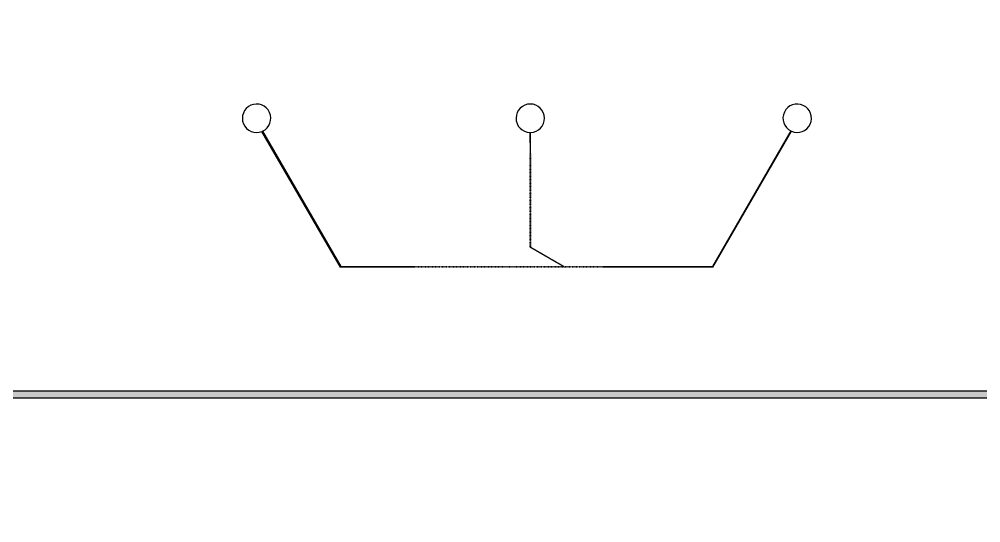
# Model space of a CAD drawing. Header units: inches. Extents: x 0 to 114300, y 0 to 114300.
# Drawn here: x 61586 to 74765, y 54023 to 60926 of the extents above; entities that cross this region are included whole.
import ezdxf

# ---------------------------------------------------------------- set-up
doc = ezdxf.new("R2010")
doc.units = ezdxf.units.IN
doc.header["$MEASUREMENT"] = 0

msp = doc.modelspace()

# ---------------------------------------------------------------- hatches: boundary and pattern name
h = msp.add_hatch()
h.set_pattern_fill('ANSI31', color=256, scale=100)
h.set_pattern_definition([(45, (-3636.992, -6350), (-8.8388348, 8.8388348), [])])
h.paths.add_polyline_path([(114300, 0), (0, 0), (0, 114300), (114300, 114300)])
edge = h.paths.add_edge_path(flags=16)
edge.add_arc((57150, 57150), 50800, 288.3584, 529.7953, ccw=False)
edge.add_line((73150, 8935), (41150, 8935))
edge.add_arc((57150, 57150), 50800, 190.2047, 251.6416, ccw=False)
edge.add_arc((57150, 57150), 50800, 169.7953, 190.2047, ccw=False)
h = msp.add_hatch(color=256)
h.dxf.hatch_style = 1
h.paths.add_polyline_path([(29455, 55832), (84455, 55832), (84455, 55732), (29455, 55732)])
h.paths.add_polyline_path([(27540, 67495), (27440, 67495), (27440, 56495), (27540, 56495)])

# ---------------------------------------------------------------- linework, layer by layer
for p, q in [((65987, 57526), (64913, 59388)), ((64922, 59392), (65993, 57536)), ((68585, 59373), (68589, 59087)), ((68592, 59087), (68595, 59373)), ((68589, 59084), (68589, 59087)), ((68592, 59084), (68589, 59084)), ((68592, 59087), (68592, 59084)), ((65987, 57526), (66993, 57530)), ((66993, 57533), (65993, 57536)), ((66993, 57533), (66996, 57533)), ((66996, 57530), (66993, 57530)), ((66996, 57533), (66996, 57530)), ((69051, 57534), (69052, 57536)), ((69051, 57534), (69055, 57535)), ((69052, 57536), (69055, 57535)), ((69585, 57533), (69585, 57530)), ((69588, 57533), (69585, 57533)), ((69585, 57530), (69588, 57530)), ((69588, 57536), (71088, 57536)), ((69588, 57536), (69588, 57533)), ((69588, 57526), (69588, 57530)), ((71094, 57526), (69588, 57526))]:
    msp.add_line(p, q)
for points in [[(72160, 59394), (71088, 57536)], [(71094, 57526), (72169, 59390)]]:
    msp.add_lwpolyline(points)
for points in [[(68592, 59078), (68589, 59078), (68589, 59081), (68592, 59081)], [(68592, 59072), (68589, 59072), (68589, 59075), (68592, 59075)], [(68592, 59066), (68589, 59066), (68589, 59069), (68592, 59069)], [(68592, 59060), (68589, 59060), (68589, 59063), (68592, 59063)], [(68592, 59054), (68589, 59054), (68589, 59057), (68592, 59057)], [(68592, 59048), (68589, 59048), (68589, 59051), (68592, 59051)], [(68592, 59042), (68589, 59042), (68589, 59045), (68592, 59045)], [(68592, 59036), (68589, 59036), (68589, 59039), (68592, 59039)], [(68592, 59030), (68589, 59030), (68589, 59033), (68592, 59033)], [(68592, 59024), (68589, 59024), (68589, 59027), (68592, 59027)], [(68592, 59018), (68589, 59018), (68589, 59021), (68592, 59021)], [(68592, 59012), (68589, 59012), (68589, 59015), (68592, 59015)], [(68592, 59006), (68589, 59006), (68589, 59009), (68592, 59009)], [(68592, 59000), (68589, 59000), (68589, 59003), (68592, 59003)], [(68592, 58994), (68589, 58994), (68589, 58997), (68592, 58997)], [(68592, 58988), (68589, 58988), (68589, 58991), (68592, 58991)], [(68592, 58982), (68589, 58982), (68589, 58985), (68592, 58985)], [(68592, 58976), (68589, 58976), (68589, 58979), (68592, 58979)], [(68592, 58970), (68589, 58970), (68589, 58973), (68592, 58973)], [(68592, 58964), (68589, 58964), (68589, 58967), (68592, 58967)], [(68592, 58958), (68589, 58958), (68589, 58961), (68592, 58961)], [(68592, 58952), (68589, 58952), (68589, 58955), (68592, 58955)], [(68592, 58946), (68589, 58946), (68589, 58949), (68592, 58949)], [(68592, 58940), (68589, 58940), (68589, 58943), (68592, 58943)], [(68592, 58934), (68589, 58934), (68589, 58937), (68592, 58937)], [(68592, 58928), (68589, 58928), (68589, 58931), (68592, 58931)], [(68592, 58922), (68589, 58922), (68589, 58925), (68592, 58925)], [(68592, 58916), (68589, 58916), (68589, 58919), (68592, 58919)], [(68592, 58910), (68589, 58910), (68589, 58913), (68592, 58913)], [(68592, 58904), (68589, 58904), (68589, 58907), (68592, 58907)], [(68592, 58898), (68589, 58898), (68589, 58901), (68592, 58901)], [(68592, 58892), (68589, 58892), (68589, 58895), (68592, 58895)], [(68592, 58886), (68589, 58886), (68589, 58889), (68592, 58889)], [(68592, 58880), (68589, 58880), (68589, 58883), (68592, 58883)], [(68592, 58874), (68589, 58874), (68589, 58877), (68592, 58877)], [(68592, 58868), (68589, 58868), (68589, 58871), (68592, 58871)], [(68592, 58862), (68589, 58862), (68589, 58865), (68592, 58865)], [(68592, 58856), (68589, 58856), (68589, 58859), (68592, 58859)], [(68592, 58850), (68589, 58850), (68589, 58853), (68592, 58853)], [(68592, 58844), (68589, 58844), (68589, 58847), (68592, 58847)], [(68592, 58838), (68589, 58838), (68589, 58841), (68592, 58841)], [(68592, 58832), (68589, 58832), (68589, 58835), (68592, 58835)], [(68592, 58826), (68589, 58826), (68589, 58829), (68592, 58829)], [(68592, 58820), (68589, 58820), (68589, 58823), (68592, 58823)], [(68592, 58814), (68589, 58814), (68589, 58817), (68592, 58817)], [(68592, 58808), (68589, 58808), (68589, 58811), (68592, 58811)], [(68592, 58802), (68589, 58802), (68589, 58805), (68592, 58805)], [(68592, 58796), (68589, 58796), (68589, 58799), (68592, 58799)], [(68592, 58790), (68589, 58790), (68589, 58793), (68592, 58793)], [(68592, 58784), (68589, 58784), (68589, 58787), (68592, 58787)], [(68592, 58778), (68589, 58778), (68589, 58781), (68592, 58781)], [(68592, 58772), (68589, 58772), (68589, 58775), (68592, 58775)], [(68592, 58766), (68589, 58766), (68589, 58769), (68592, 58769)], [(68592, 58760), (68589, 58760), (68589, 58763), (68592, 58763)], [(68592, 58754), (68589, 58754), (68589, 58757), (68592, 58757)], [(68592, 58748), (68589, 58748), (68589, 58751), (68592, 58751)], [(68592, 58742), (68589, 58742), (68589, 58745), (68592, 58745)], [(68592, 58736), (68589, 58736), (68589, 58739), (68592, 58739)], [(68592, 58730), (68589, 58730), (68589, 58733), (68592, 58733)], [(68592, 58724), (68589, 58724), (68589, 58727), (68592, 58727)], [(68592, 58718), (68589, 58718), (68589, 58721), (68592, 58721)], [(68592, 58712), (68589, 58712), (68589, 58715), (68592, 58715)], [(68592, 58706), (68589, 58706), (68589, 58709), (68592, 58709)], [(68592, 58700), (68589, 58700), (68589, 58703), (68592, 58703)], [(68592, 58694), (68589, 58694), (68589, 58697), (68592, 58697)], [(68592, 58688), (68589, 58688), (68589, 58691), (68592, 58691)], [(68592, 58682), (68589, 58682), (68589, 58685), (68592, 58685)], [(68592, 58676), (68589, 58676), (68589, 58679), (68592, 58679)], [(68592, 58670), (68589, 58670), (68589, 58673), (68592, 58673)], [(68592, 58664), (68589, 58664), (68589, 58667), (68592, 58667)], [(68592, 58658), (68589, 58658), (68589, 58661), (68592, 58661)], [(68592, 58652), (68589, 58652), (68589, 58655), (68592, 58655)], [(68592, 58646), (68589, 58646), (68589, 58649), (68592, 58649)], [(68592, 58640), (68589, 58640), (68589, 58643), (68592, 58643)], [(68592, 58634), (68589, 58634), (68589, 58637), (68592, 58637)], [(68592, 58628), (68589, 58628), (68589, 58631), (68592, 58631)], [(68592, 58622), (68589, 58622), (68589, 58625), (68592, 58625)], [(68592, 58616), (68589, 58616), (68589, 58619), (68592, 58619)], [(68592, 58610), (68589, 58610), (68589, 58613), (68592, 58613)], [(68592, 58604), (68589, 58604), (68589, 58607), (68592, 58607)], [(68592, 58598), (68589, 58598), (68589, 58601), (68592, 58601)], [(68592, 58592), (68589, 58592), (68589, 58595), (68592, 58595)], [(68592, 58586), (68589, 58586), (68589, 58589), (68592, 58589)], [(68592, 58580), (68589, 58580), (68589, 58583), (68592, 58583)], [(68592, 58574), (68589, 58574), (68589, 58577), (68592, 58577)], [(68592, 58568), (68589, 58568), (68589, 58571), (68592, 58571)], [(68592, 58562), (68589, 58562), (68589, 58565), (68592, 58565)], [(68592, 58556), (68589, 58556), (68589, 58559), (68592, 58559)], [(68592, 58550), (68589, 58550), (68589, 58553), (68592, 58553)], [(68592, 58544), (68589, 58544), (68589, 58547), (68592, 58547)], [(68592, 58538), (68589, 58538), (68589, 58541), (68592, 58541)], [(68592, 58532), (68589, 58532), (68589, 58535), (68592, 58535)], [(68592, 58526), (68589, 58526), (68589, 58529), (68592, 58529)], [(68592, 58520), (68589, 58520), (68589, 58523), (68592, 58523)], [(68592, 58514), (68589, 58514), (68589, 58517), (68592, 58517)], [(68592, 58508), (68589, 58508), (68589, 58511), (68592, 58511)], [(68592, 58502), (68589, 58502), (68589, 58505), (68592, 58505)], [(68592, 58496), (68589, 58496), (68589, 58499), (68592, 58499)], [(68592, 58490), (68589, 58490), (68589, 58493), (68592, 58493)], [(68592, 58484), (68589, 58484), (68589, 58487), (68592, 58487)], [(68592, 58478), (68589, 58478), (68589, 58481), (68592, 58481)], [(68592, 58472), (68589, 58472), (68589, 58475), (68592, 58475)], [(68592, 58466), (68589, 58466), (68589, 58469), (68592, 58469)], [(68592, 58460), (68589, 58460), (68589, 58463), (68592, 58463)], [(68592, 58454), (68589, 58454), (68589, 58457), (68592, 58457)], [(68592, 58448), (68589, 58448), (68589, 58451), (68592, 58451)], [(68592, 58442), (68589, 58442), (68589, 58445), (68592, 58445)], [(68592, 58436), (68589, 58436), (68589, 58439), (68592, 58439)], [(68592, 58430), (68589, 58430), (68589, 58433), (68592, 58433)], [(68592, 58424), (68589, 58424), (68589, 58427), (68592, 58427)], [(68592, 58418), (68589, 58418), (68589, 58421), (68592, 58421)], [(68592, 58412), (68589, 58412), (68589, 58415), (68592, 58415)], [(68592, 58406), (68589, 58406), (68589, 58409), (68592, 58409)], [(68592, 58400), (68589, 58400), (68589, 58403), (68592, 58403)], [(68592, 58394), (68589, 58394), (68589, 58397), (68592, 58397)], [(68592, 58388), (68589, 58388), (68589, 58391), (68592, 58391)], [(68592, 58382), (68589, 58382), (68589, 58385), (68592, 58385)], [(68592, 58376), (68589, 58376), (68589, 58379), (68592, 58379)], [(68592, 58370), (68589, 58370), (68589, 58373), (68592, 58373)], [(68592, 58364), (68589, 58364), (68589, 58367), (68592, 58367)], [(68592, 58358), (68589, 58358), (68589, 58361), (68592, 58361)], [(68592, 58352), (68589, 58352), (68589, 58355), (68592, 58355)], [(68592, 58346), (68589, 58346), (68589, 58349), (68592, 58349)], [(68592, 58340), (68589, 58340), (68589, 58343), (68592, 58343)], [(68592, 58334), (68589, 58334), (68589, 58337), (68592, 58337)], [(68592, 58328), (68589, 58328), (68589, 58331), (68592, 58331)], [(68592, 58322), (68589, 58322), (68589, 58325), (68592, 58325)], [(68592, 58316), (68589, 58316), (68589, 58319), (68592, 58319)], [(68592, 58310), (68589, 58310), (68589, 58313), (68592, 58313)], [(68592, 58304), (68589, 58304), (68589, 58307), (68592, 58307)], [(68592, 58298), (68589, 58298), (68589, 58301), (68592, 58301)], [(68592, 58292), (68589, 58292), (68589, 58295), (68592, 58295)], [(68592, 58286), (68589, 58286), (68589, 58289), (68592, 58289)], [(68592, 58280), (68589, 58280), (68589, 58283), (68592, 58283)], [(68592, 58274), (68589, 58274), (68589, 58277), (68592, 58277)], [(68592, 58268), (68589, 58268), (68589, 58271), (68592, 58271)], [(68592, 58262), (68589, 58262), (68589, 58265), (68592, 58265)], [(68592, 58256), (68589, 58256), (68589, 58259), (68592, 58259)], [(68592, 58250), (68589, 58250), (68589, 58253), (68592, 58253)], [(68592, 58244), (68589, 58244), (68589, 58247), (68592, 58247)], [(68592, 58238), (68589, 58238), (68589, 58241), (68592, 58241)], [(68592, 58232), (68589, 58232), (68589, 58235), (68592, 58235)], [(68592, 58226), (68589, 58226), (68589, 58229), (68592, 58229)], [(68592, 58220), (68589, 58220), (68589, 58223), (68592, 58223)], [(68592, 58214), (68589, 58214), (68589, 58217), (68592, 58217)], [(68592, 58208), (68589, 58208), (68589, 58211), (68592, 58211)], [(68592, 58202), (68589, 58202), (68589, 58205), (68592, 58205)], [(68592, 58196), (68589, 58196), (68589, 58199), (68592, 58199)], [(68592, 58190), (68589, 58190), (68589, 58193), (68592, 58193)], [(68592, 58184), (68589, 58184), (68589, 58187), (68592, 58187)], [(68592, 58178), (68589, 58178), (68589, 58181), (68592, 58181)], [(68592, 58172), (68589, 58172), (68589, 58175), (68592, 58175)], [(68592, 58166), (68589, 58166), (68589, 58169), (68592, 58169)], [(68592, 58160), (68589, 58160), (68589, 58163), (68592, 58163)], [(68592, 58154), (68589, 58154), (68589, 58157), (68592, 58157)], [(68592, 58148), (68589, 58148), (68589, 58151), (68592, 58151)], [(68592, 58142), (68589, 58142), (68589, 58145), (68592, 58145)], [(68592, 58136), (68589, 58136), (68589, 58139), (68592, 58139)], [(68592, 58130), (68589, 58130), (68589, 58133), (68592, 58133)], [(68592, 58124), (68589, 58124), (68589, 58127), (68592, 58127)], [(68592, 58118), (68589, 58118), (68589, 58121), (68592, 58121)], [(68592, 58112), (68589, 58112), (68589, 58115), (68592, 58115)], [(68592, 58106), (68589, 58106), (68589, 58109), (68592, 58109)], [(68592, 58100), (68589, 58100), (68589, 58103), (68592, 58103)], [(68592, 58094), (68589, 58094), (68589, 58097), (68592, 58097)], [(68592, 58088), (68589, 58088), (68589, 58091), (68592, 58091)], [(68592, 58082), (68589, 58082), (68589, 58085), (68592, 58085)], [(68592, 58076), (68589, 58076), (68589, 58079), (68592, 58079)], [(68592, 58070), (68589, 58070), (68589, 58073), (68592, 58073)], [(68592, 58064), (68589, 58064), (68589, 58067), (68592, 58067)], [(68592, 58058), (68589, 58058), (68589, 58061), (68592, 58061)], [(68592, 58052), (68589, 58052), (68589, 58055), (68592, 58055)], [(68592, 58046), (68589, 58046), (68589, 58049), (68592, 58049)], [(68592, 58040), (68589, 58040), (68589, 58043), (68592, 58043)], [(68592, 58034), (68589, 58034), (68589, 58037), (68592, 58037)], [(68592, 58028), (68589, 58028), (68589, 58031), (68592, 58031)], [(68592, 58022), (68589, 58022), (68589, 58025), (68592, 58025)], [(68592, 58016), (68589, 58016), (68589, 58019), (68592, 58019)], [(68592, 58010), (68589, 58010), (68589, 58013), (68592, 58013)], [(68592, 58004), (68589, 58004), (68589, 58007), (68592, 58007)], [(68592, 57998), (68589, 57998), (68589, 58001), (68592, 58001)], [(68592, 57992), (68589, 57992), (68589, 57995), (68592, 57995)], [(68592, 57986), (68589, 57986), (68589, 57989), (68592, 57989)], [(68592, 57980), (68589, 57980), (68589, 57983), (68592, 57983)], [(68592, 57974), (68589, 57974), (68589, 57977), (68592, 57977)], [(68592, 57968), (68589, 57968), (68589, 57971), (68592, 57971)], [(68592, 57962), (68589, 57962), (68589, 57965), (68592, 57965)], [(68592, 57956), (68589, 57956), (68589, 57959), (68592, 57959)], [(68592, 57950), (68589, 57950), (68589, 57953), (68592, 57953)], [(68592, 57944), (68589, 57944), (68589, 57947), (68592, 57947)], [(68592, 57938), (68589, 57938), (68589, 57941), (68592, 57941)], [(68592, 57932), (68589, 57932), (68589, 57935), (68592, 57935)], [(68592, 57926), (68589, 57926), (68589, 57929), (68592, 57929)], [(68592, 57920), (68589, 57920), (68589, 57923), (68592, 57923)], [(68592, 57914), (68589, 57914), (68589, 57917), (68592, 57917)], [(68592, 57908), (68589, 57908), (68589, 57911), (68592, 57911)], [(68592, 57902), (68589, 57902), (68589, 57905), (68592, 57905)], [(68592, 57896), (68589, 57896), (68589, 57899), (68592, 57899)], [(68592, 57890), (68589, 57890), (68589, 57893), (68592, 57893)], [(68592, 57884), (68589, 57884), (68589, 57887), (68592, 57887)], [(68592, 57878), (68589, 57878), (68589, 57881), (68592, 57881)], [(68592, 57872), (68589, 57872), (68589, 57875), (68592, 57875)], [(68592, 57866), (68589, 57866), (68589, 57869), (68592, 57869)], [(68592, 57860), (68589, 57860), (68589, 57863), (68592, 57863)], [(68592, 57854), (68589, 57854), (68589, 57857), (68592, 57857)], [(68588, 57801), (68590, 57803), (68592, 57802), (68591, 57799)], [(68592, 57848), (68589, 57848), (68589, 57851), (68592, 57851)], [(68592, 57842), (68589, 57842), (68589, 57845), (68592, 57845)], [(68592, 57836), (68589, 57836), (68589, 57839), (68592, 57839)], [(68592, 57830), (68589, 57830), (68589, 57833), (68592, 57833)], [(68592, 57824), (68589, 57824), (68589, 57827), (68592, 57827)], [(68592, 57818), (68589, 57818), (68589, 57821), (68592, 57821)], [(68592, 57812), (68589, 57812), (68589, 57815), (68592, 57815)], [(68592, 57806), (68589, 57806), (68589, 57809), (68592, 57809)], [(68594, 57798), (68595, 57800), (68598, 57799), (68596, 57796)], [(68599, 57795), (68600, 57797), (68603, 57796), (68601, 57793)], [(68604, 57792), (68605, 57794), (68608, 57793), (68607, 57790)], [(68609, 57789), (68611, 57791), (68613, 57790), (68612, 57787)], [(68614, 57786), (68616, 57788), (68618, 57787), (68617, 57784)], [(68620, 57783), (68621, 57785), (68624, 57784), (68622, 57781)], [(68625, 57780), (68626, 57782), (68629, 57781), (68627, 57778)], [(68630, 57777), (68631, 57779), (68634, 57778), (68633, 57775)], [(68635, 57774), (68637, 57776), (68639, 57775), (68638, 57772)], [(68640, 57771), (68642, 57773), (68644, 57772), (68643, 57769)], [(68646, 57768), (68647, 57770), (68650, 57769), (68648, 57766)], [(68651, 57765), (68652, 57767), (68655, 57766), (68653, 57763)], [(68656, 57762), (68657, 57764), (68660, 57763), (68659, 57760)], [(68661, 57759), (68663, 57761), (68665, 57760), (68664, 57757)], [(68666, 57756), (68668, 57758), (68670, 57757), (68669, 57754)], [(68672, 57753), (68673, 57755), (68676, 57754), (68674, 57751)], [(68677, 57750), (68678, 57752), (68681, 57751), (68679, 57748)], [(68682, 57747), (68683, 57749), (68686, 57748), (68685, 57745)], [(68687, 57744), (68689, 57746), (68691, 57745), (68690, 57742)], [(68692, 57741), (68694, 57743), (68696, 57742), (68695, 57739)], [(68697, 57738), (68699, 57740), (68702, 57739), (68700, 57736)], [(68703, 57735), (68704, 57737), (68707, 57736), (68705, 57733)], [(68708, 57732), (68709, 57734), (68712, 57733), (68710, 57730)], [(68713, 57729), (68715, 57731), (68717, 57730), (68716, 57727)], [(68718, 57726), (68720, 57728), (68722, 57727), (68721, 57724)], [(68723, 57723), (68725, 57725), (68728, 57724), (68726, 57721)], [(68729, 57720), (68730, 57722), (68733, 57721), (68731, 57718)], [(68734, 57717), (68735, 57719), (68738, 57718), (68736, 57715)], [(68739, 57714), (68741, 57716), (68743, 57715), (68742, 57712)], [(68744, 57711), (68746, 57713), (68748, 57712), (68747, 57709)], [(68749, 57708), (68751, 57710), (68754, 57709), (68752, 57706)], [(68755, 57705), (68756, 57707), (68759, 57706), (68757, 57703)], [(68760, 57702), (68761, 57704), (68764, 57703), (68762, 57700)], [(68765, 57699), (68767, 57701), (68769, 57700), (68768, 57697)], [(68770, 57696), (68772, 57698), (68774, 57697), (68773, 57694)], [(68775, 57693), (68777, 57695), (68780, 57694), (68778, 57691)], [(68781, 57690), (68782, 57692), (68785, 57691), (68783, 57688)], [(68786, 57687), (68787, 57689), (68790, 57688), (68788, 57685)], [(68791, 57684), (68793, 57686), (68795, 57685), (68794, 57682)], [(68796, 57681), (68798, 57683), (68800, 57682), (68799, 57679)], [(68801, 57678), (68803, 57680), (68806, 57679), (68804, 57676)], [(68807, 57675), (68808, 57677), (68811, 57676), (68809, 57673)], [(68812, 57672), (68813, 57674), (68816, 57673), (68814, 57670)], [(68817, 57669), (68819, 57671), (68821, 57670), (68820, 57667)], [(68822, 57666), (68824, 57668), (68826, 57667), (68825, 57664)], [(68827, 57663), (68829, 57665), (68832, 57664), (68830, 57661)], [(68833, 57660), (68834, 57662), (68837, 57661), (68835, 57658)], [(68838, 57657), (68839, 57659), (68842, 57658), (68840, 57655)], [(68843, 57654), (68844, 57656), (68847, 57655), (68846, 57652)], [(68848, 57651), (68850, 57653), (68852, 57652), (68851, 57649)], [(68853, 57648), (68855, 57650), (68857, 57649), (68856, 57646)], [(68859, 57645), (68860, 57647), (68863, 57646), (68861, 57643)], [(68864, 57642), (68865, 57644), (68868, 57643), (68866, 57640)], [(68869, 57639), (68870, 57641), (68873, 57640), (68872, 57637)], [(68874, 57636), (68876, 57638), (68878, 57637), (68877, 57634)], [(68879, 57633), (68881, 57635), (68883, 57634), (68882, 57631)], [(68885, 57630), (68886, 57632), (68889, 57631), (68887, 57628)], [(68890, 57627), (68891, 57629), (68894, 57628), (68892, 57625)], [(68895, 57624), (68896, 57626), (68899, 57625), (68898, 57622)], [(68900, 57621), (68902, 57623), (68904, 57622), (68903, 57619)], [(68905, 57618), (68907, 57620), (68909, 57619), (68908, 57616)], [(68911, 57615), (68912, 57617), (68915, 57616), (68913, 57613)], [(68916, 57612), (68917, 57614), (68920, 57613), (68918, 57610)], [(68921, 57609), (68922, 57611), (68925, 57610), (68924, 57607)], [(68926, 57606), (68928, 57608), (68930, 57607), (68929, 57604)], [(68931, 57603), (68933, 57605), (68935, 57604), (68934, 57601)], [(68937, 57600), (68938, 57602), (68941, 57601), (68939, 57598)], [(68942, 57597), (68943, 57599), (68946, 57598), (68944, 57595)], [(68947, 57594), (68948, 57596), (68951, 57595), (68950, 57592)], [(68952, 57591), (68954, 57593), (68956, 57592), (68955, 57589)], [(68957, 57588), (68959, 57590), (68961, 57589), (68960, 57586)], [(67002, 57533), (67002, 57530), (66999, 57530), (66999, 57533)], [(67008, 57533), (67008, 57530), (67005, 57530), (67005, 57533)], [(67014, 57533), (67014, 57530), (67011, 57530), (67011, 57533)], [(67020, 57533), (67020, 57530), (67017, 57530), (67017, 57533)], [(67026, 57533), (67026, 57530), (67023, 57530), (67023, 57533)], [(67032, 57533), (67032, 57530), (67029, 57530), (67029, 57533)], [(67038, 57533), (67038, 57530), (67035, 57530), (67035, 57533)], [(67044, 57533), (67044, 57530), (67041, 57530), (67041, 57533)], [(67050, 57533), (67050, 57530), (67047, 57530), (67047, 57533)], [(67056, 57533), (67056, 57530), (67053, 57530), (67053, 57533)], [(67062, 57533), (67062, 57530), (67059, 57530), (67059, 57533)], [(67068, 57533), (67068, 57530), (67065, 57530), (67065, 57533)], [(67074, 57533), (67074, 57530), (67071, 57530), (67071, 57533)], [(67080, 57533), (67080, 57530), (67077, 57530), (67077, 57533)], [(67086, 57533), (67086, 57530), (67083, 57530), (67083, 57533)], [(67092, 57533), (67092, 57530), (67089, 57530), (67089, 57533)], [(67098, 57533), (67098, 57530), (67095, 57530), (67095, 57533)], [(67104, 57533), (67104, 57530), (67101, 57530), (67101, 57533)], [(67110, 57533), (67110, 57530), (67107, 57530), (67107, 57533)], [(67116, 57533), (67116, 57530), (67113, 57530), (67113, 57533)], [(67122, 57533), (67122, 57530), (67119, 57530), (67119, 57533)], [(67128, 57533), (67128, 57530), (67125, 57530), (67125, 57533)], [(67134, 57533), (67134, 57530), (67131, 57530), (67131, 57533)], [(67140, 57533), (67140, 57530), (67137, 57530), (67137, 57533)], [(67146, 57533), (67146, 57530), (67143, 57530), (67143, 57533)], [(67152, 57533), (67152, 57530), (67149, 57530), (67149, 57533)], [(67158, 57533), (67158, 57530), (67155, 57530), (67155, 57533)], [(67164, 57533), (67164, 57530), (67161, 57530), (67161, 57533)], [(67170, 57533), (67170, 57530), (67167, 57530), (67167, 57533)], [(67176, 57533), (67176, 57530), (67173, 57530), (67173, 57533)], [(67182, 57533), (67182, 57530), (67179, 57530), (67179, 57533)], [(67188, 57533), (67188, 57530), (67185, 57530), (67185, 57533)], [(67194, 57533), (67194, 57530), (67191, 57530), (67191, 57533)], [(67200, 57533), (67200, 57530), (67197, 57530), (67197, 57533)], [(67206, 57533), (67206, 57530), (67203, 57530), (67203, 57533)], [(67212, 57533), (67212, 57530), (67209, 57530), (67209, 57533)], [(67218, 57533), (67218, 57530), (67215, 57530), (67215, 57533)], [(67224, 57533), (67224, 57530), (67221, 57530), (67221, 57533)], [(67230, 57533), (67230, 57530), (67227, 57530), (67227, 57533)], [(67236, 57533), (67236, 57530), (67233, 57530), (67233, 57533)], [(67242, 57533), (67242, 57530), (67239, 57530), (67239, 57533)], [(67248, 57533), (67248, 57530), (67245, 57530), (67245, 57533)], [(67254, 57533), (67254, 57530), (67251, 57530), (67251, 57533)], [(67260, 57533), (67260, 57530), (67257, 57530), (67257, 57533)], [(67266, 57533), (67266, 57530), (67263, 57530), (67263, 57533)], [(67272, 57533), (67272, 57530), (67269, 57530), (67269, 57533)], [(67278, 57533), (67278, 57530), (67275, 57530), (67275, 57533)], [(67284, 57533), (67284, 57530), (67281, 57530), (67281, 57533)], [(67290, 57533), (67290, 57530), (67287, 57530), (67287, 57533)], [(67296, 57533), (67296, 57530), (67293, 57530), (67293, 57533)], [(67302, 57533), (67302, 57530), (67299, 57530), (67299, 57533)], [(67308, 57533), (67308, 57530), (67305, 57530), (67305, 57533)], [(67314, 57533), (67314, 57530), (67311, 57530), (67311, 57533)], [(67320, 57533), (67320, 57530), (67317, 57530), (67317, 57533)], [(67326, 57533), (67326, 57530), (67323, 57530), (67323, 57533)], [(67332, 57533), (67332, 57530), (67329, 57530), (67329, 57533)], [(67338, 57533), (67338, 57530), (67335, 57530), (67335, 57533)], [(67344, 57533), (67344, 57530), (67341, 57530), (67341, 57533)], [(67350, 57533), (67350, 57530), (67347, 57530), (67347, 57533)], [(67356, 57533), (67356, 57530), (67353, 57530), (67353, 57533)], [(67362, 57533), (67362, 57530), (67359, 57530), (67359, 57533)], [(67368, 57533), (67368, 57530), (67365, 57530), (67365, 57533)], [(67374, 57533), (67374, 57530), (67371, 57530), (67371, 57533)], [(67380, 57533), (67380, 57530), (67377, 57530), (67377, 57533)], [(67386, 57533), (67386, 57530), (67383, 57530), (67383, 57533)], [(67392, 57533), (67392, 57530), (67389, 57530), (67389, 57533)], [(67398, 57533), (67398, 57530), (67395, 57530), (67395, 57533)], [(67404, 57533), (67404, 57530), (67401, 57530), (67401, 57533)], [(67410, 57533), (67410, 57530), (67407, 57530), (67407, 57533)], [(67416, 57533), (67416, 57530), (67413, 57530), (67413, 57533)], [(67422, 57533), (67422, 57530), (67419, 57530), (67419, 57533)], [(67428, 57533), (67428, 57530), (67425, 57530), (67425, 57533)], [(67434, 57533), (67434, 57530), (67431, 57530), (67431, 57533)], [(67440, 57533), (67440, 57530), (67437, 57530), (67437, 57533)], [(67446, 57533), (67446, 57530), (67443, 57530), (67443, 57533)], [(67452, 57533), (67452, 57530), (67449, 57530), (67449, 57533)], [(67458, 57533), (67458, 57530), (67455, 57530), (67455, 57533)], [(67464, 57533), (67464, 57530), (67461, 57530), (67461, 57533)], [(67470, 57533), (67470, 57530), (67467, 57530), (67467, 57533)], [(67476, 57533), (67476, 57530), (67473, 57530), (67473, 57533)], [(67482, 57533), (67482, 57530), (67479, 57530), (67479, 57533)], [(67488, 57533), (67488, 57530), (67485, 57530), (67485, 57533)], [(67494, 57533), (67494, 57530), (67491, 57530), (67491, 57533)], [(67500, 57533), (67500, 57530), (67497, 57530), (67497, 57533)], [(67506, 57533), (67506, 57530), (67503, 57530), (67503, 57533)], [(67512, 57533), (67512, 57530), (67509, 57530), (67509, 57533)], [(67518, 57533), (67518, 57530), (67515, 57530), (67515, 57533)], [(67524, 57533), (67524, 57530), (67521, 57530), (67521, 57533)], [(67530, 57533), (67530, 57530), (67527, 57530), (67527, 57533)], [(67536, 57533), (67536, 57530), (67533, 57530), (67533, 57533)], [(67542, 57533), (67542, 57530), (67539, 57530), (67539, 57533)], [(67548, 57533), (67548, 57530), (67545, 57530), (67545, 57533)], [(67554, 57533), (67554, 57530), (67551, 57530), (67551, 57533)], [(67560, 57533), (67560, 57530), (67557, 57530), (67557, 57533)], [(67566, 57533), (67566, 57530), (67563, 57530), (67563, 57533)], [(67572, 57533), (67572, 57530), (67569, 57530), (67569, 57533)], [(67578, 57533), (67578, 57530), (67575, 57530), (67575, 57533)], [(67584, 57533), (67584, 57530), (67581, 57530), (67581, 57533)], [(67590, 57533), (67590, 57530), (67587, 57530), (67587, 57533)], [(67596, 57533), (67596, 57530), (67593, 57530), (67593, 57533)], [(67602, 57533), (67602, 57530), (67599, 57530), (67599, 57533)], [(67608, 57533), (67608, 57530), (67605, 57530), (67605, 57533)], [(67614, 57533), (67614, 57530), (67611, 57530), (67611, 57533)], [(67620, 57533), (67620, 57530), (67617, 57530), (67617, 57533)], [(67626, 57533), (67626, 57530), (67623, 57530), (67623, 57533)], [(67632, 57533), (67632, 57530), (67629, 57530), (67629, 57533)], [(67638, 57533), (67638, 57530), (67635, 57530), (67635, 57533)], [(67644, 57533), (67644, 57530), (67641, 57530), (67641, 57533)], [(67650, 57533), (67650, 57530), (67647, 57530), (67647, 57533)], [(67656, 57533), (67656, 57530), (67653, 57530), (67653, 57533)], [(67662, 57533), (67662, 57530), (67659, 57530), (67659, 57533)], [(67668, 57533), (67668, 57530), (67665, 57530), (67665, 57533)], [(67674, 57533), (67674, 57530), (67671, 57530), (67671, 57533)], [(67680, 57533), (67680, 57530), (67677, 57530), (67677, 57533)], [(67686, 57533), (67686, 57530), (67683, 57530), (67683, 57533)], [(67692, 57533), (67692, 57530), (67689, 57530), (67689, 57533)], [(67698, 57533), (67698, 57530), (67695, 57530), (67695, 57533)], [(67704, 57533), (67704, 57530), (67701, 57530), (67701, 57533)], [(67710, 57533), (67710, 57530), (67707, 57530), (67707, 57533)], [(67716, 57533), (67716, 57530), (67713, 57530), (67713, 57533)], [(67722, 57533), (67722, 57530), (67719, 57530), (67719, 57533)], [(67728, 57533), (67728, 57530), (67725, 57530), (67725, 57533)], [(67734, 57533), (67734, 57530), (67731, 57530), (67731, 57533)], [(67740, 57533), (67740, 57530), (67737, 57530), (67737, 57533)], [(67746, 57533), (67746, 57530), (67743, 57530), (67743, 57533)], [(67752, 57533), (67752, 57530), (67749, 57530), (67749, 57533)], [(67758, 57533), (67758, 57530), (67755, 57530), (67755, 57533)], [(67764, 57533), (67764, 57530), (67761, 57530), (67761, 57533)], [(67770, 57533), (67770, 57530), (67767, 57530), (67767, 57533)], [(67776, 57533), (67776, 57530), (67773, 57530), (67773, 57533)], [(67782, 57533), (67782, 57530), (67779, 57530), (67779, 57533)], [(67788, 57533), (67788, 57530), (67785, 57530), (67785, 57533)], [(67794, 57533), (67794, 57530), (67791, 57530), (67791, 57533)], [(67800, 57533), (67800, 57530), (67797, 57530), (67797, 57533)], [(67806, 57533), (67806, 57530), (67803, 57530), (67803, 57533)], [(67812, 57533), (67812, 57530), (67809, 57530), (67809, 57533)], [(67818, 57533), (67818, 57530), (67815, 57530), (67815, 57533)], [(67824, 57533), (67824, 57530), (67821, 57530), (67821, 57533)], [(67830, 57533), (67830, 57530), (67827, 57530), (67827, 57533)], [(67836, 57533), (67836, 57530), (67833, 57530), (67833, 57533)], [(67842, 57533), (67842, 57530), (67839, 57530), (67839, 57533)], [(67848, 57533), (67848, 57530), (67845, 57530), (67845, 57533)], [(67854, 57533), (67854, 57530), (67851, 57530), (67851, 57533)], [(67860, 57533), (67860, 57530), (67857, 57530), (67857, 57533)], [(67866, 57533), (67866, 57530), (67863, 57530), (67863, 57533)], [(67872, 57533), (67872, 57530), (67869, 57530), (67869, 57533)], [(67878, 57533), (67878, 57530), (67875, 57530), (67875, 57533)], [(67884, 57533), (67884, 57530), (67881, 57530), (67881, 57533)], [(67890, 57533), (67890, 57530), (67887, 57530), (67887, 57533)], [(67896, 57533), (67896, 57530), (67893, 57530), (67893, 57533)], [(67902, 57533), (67902, 57530), (67899, 57530), (67899, 57533)], [(67908, 57533), (67908, 57530), (67905, 57530), (67905, 57533)], [(67914, 57533), (67914, 57530), (67911, 57530), (67911, 57533)], [(67920, 57533), (67920, 57530), (67917, 57530), (67917, 57533)], [(67926, 57533), (67926, 57530), (67923, 57530), (67923, 57533)], [(67932, 57533), (67932, 57530), (67929, 57530), (67929, 57533)], [(67938, 57533), (67938, 57530), (67935, 57530), (67935, 57533)], [(67944, 57533), (67944, 57530), (67941, 57530), (67941, 57533)], [(67950, 57533), (67950, 57530), (67947, 57530), (67947, 57533)], [(67956, 57533), (67956, 57530), (67953, 57530), (67953, 57533)], [(67962, 57533), (67962, 57530), (67959, 57530), (67959, 57533)], [(67968, 57533), (67968, 57530), (67965, 57530), (67965, 57533)], [(67974, 57533), (67974, 57530), (67971, 57530), (67971, 57533)], [(67980, 57533), (67980, 57530), (67977, 57530), (67977, 57533)], [(67986, 57533), (67986, 57530), (67983, 57530), (67983, 57533)], [(67992, 57533), (67992, 57530), (67989, 57530), (67989, 57533)], [(67998, 57533), (67998, 57530), (67995, 57530), (67995, 57533)], [(68004, 57533), (68004, 57530), (68001, 57530), (68001, 57533)], [(68010, 57533), (68010, 57530), (68007, 57530), (68007, 57533)], [(68016, 57533), (68016, 57530), (68013, 57530), (68013, 57533)], [(68022, 57533), (68022, 57530), (68019, 57530), (68019, 57533)], [(68028, 57533), (68028, 57530), (68025, 57530), (68025, 57533)], [(68034, 57533), (68034, 57530), (68031, 57530), (68031, 57533)], [(68040, 57533), (68040, 57530), (68037, 57530), (68037, 57533)], [(68046, 57533), (68046, 57530), (68043, 57530), (68043, 57533)], [(68052, 57533), (68052, 57530), (68049, 57530), (68049, 57533)], [(68058, 57533), (68058, 57530), (68055, 57530), (68055, 57533)], [(68064, 57533), (68064, 57530), (68061, 57530), (68061, 57533)], [(68070, 57533), (68070, 57530), (68067, 57530), (68067, 57533)], [(68076, 57533), (68076, 57530), (68073, 57530), (68073, 57533)], [(68082, 57533), (68082, 57530), (68079, 57530), (68079, 57533)], [(68088, 57533), (68088, 57530), (68085, 57530), (68085, 57533)], [(68094, 57533), (68094, 57530), (68091, 57530), (68091, 57533)], [(68100, 57533), (68100, 57530), (68097, 57530), (68097, 57533)], [(68106, 57533), (68106, 57530), (68103, 57530), (68103, 57533)], [(68112, 57533), (68112, 57530), (68109, 57530), (68109, 57533)], [(68118, 57533), (68118, 57530), (68115, 57530), (68115, 57533)], [(68124, 57533), (68124, 57530), (68121, 57530), (68121, 57533)], [(68130, 57533), (68130, 57530), (68127, 57530), (68127, 57533)], [(68136, 57533), (68136, 57530), (68133, 57530), (68133, 57533)], [(68142, 57533), (68142, 57530), (68139, 57530), (68139, 57533)], [(68148, 57533), (68148, 57530), (68145, 57530), (68145, 57533)], [(68154, 57533), (68154, 57530), (68151, 57530), (68151, 57533)], [(68160, 57533), (68160, 57530), (68157, 57530), (68157, 57533)], [(68166, 57533), (68166, 57530), (68163, 57530), (68163, 57533)], [(68172, 57533), (68172, 57530), (68169, 57530), (68169, 57533)], [(68178, 57533), (68178, 57530), (68175, 57530), (68175, 57533)], [(68184, 57533), (68184, 57530), (68181, 57530), (68181, 57533)], [(68190, 57533), (68190, 57530), (68187, 57530), (68187, 57533)], [(68196, 57533), (68196, 57530), (68193, 57530), (68193, 57533)], [(68202, 57533), (68202, 57530), (68199, 57530), (68199, 57533)], [(68208, 57533), (68208, 57530), (68205, 57530), (68205, 57533)], [(68214, 57533), (68214, 57530), (68211, 57530), (68211, 57533)], [(68220, 57533), (68220, 57530), (68217, 57530), (68217, 57533)], [(68226, 57533), (68226, 57530), (68223, 57530), (68223, 57533)], [(68232, 57533), (68232, 57530), (68229, 57530), (68229, 57533)], [(68238, 57533), (68238, 57530), (68235, 57530), (68235, 57533)], [(68244, 57533), (68244, 57530), (68241, 57530), (68241, 57533)], [(68250, 57533), (68250, 57530), (68247, 57530), (68247, 57533)], [(68256, 57533), (68256, 57530), (68253, 57530), (68253, 57533)], [(68262, 57533), (68262, 57530), (68259, 57530), (68259, 57533)], [(68268, 57533), (68268, 57530), (68265, 57530), (68265, 57533)], [(68274, 57533), (68274, 57530), (68271, 57530), (68271, 57533)], [(68280, 57533), (68280, 57530), (68277, 57530), (68277, 57533)], [(68286, 57533), (68286, 57530), (68283, 57530), (68283, 57533)], [(68292, 57533), (68292, 57530), (68289, 57530), (68289, 57533)], [(68298, 57533), (68298, 57530), (68295, 57530), (68295, 57533)], [(68304, 57533), (68304, 57530), (68301, 57530), (68301, 57533)], [(68310, 57533), (68310, 57530), (68307, 57530), (68307, 57533)], [(68316, 57533), (68316, 57530), (68313, 57530), (68313, 57533)], [(68322, 57533), (68322, 57530), (68319, 57530), (68319, 57533)], [(68328, 57533), (68328, 57530), (68325, 57530), (68325, 57533)], [(68334, 57533), (68334, 57530), (68331, 57530), (68331, 57533)], [(68340, 57533), (68340, 57530), (68337, 57530), (68337, 57533)], [(68346, 57533), (68346, 57530), (68343, 57530), (68343, 57533)], [(68352, 57533), (68352, 57530), (68349, 57530), (68349, 57533)], [(68358, 57533), (68358, 57530), (68355, 57530), (68355, 57533)], [(68364, 57533), (68364, 57530), (68361, 57530), (68361, 57533)], [(68370, 57533), (68370, 57530), (68367, 57530), (68367, 57533)], [(68376, 57533), (68376, 57530), (68373, 57530), (68373, 57533)], [(68382, 57533), (68382, 57530), (68379, 57530), (68379, 57533)], [(68388, 57533), (68388, 57530), (68385, 57530), (68385, 57533)], [(68394, 57533), (68394, 57530), (68391, 57530), (68391, 57533)], [(68400, 57533), (68400, 57530), (68397, 57530), (68397, 57533)], [(68406, 57533), (68406, 57530), (68403, 57530), (68403, 57533)], [(68412, 57533), (68412, 57530), (68409, 57530), (68409, 57533)], [(68418, 57533), (68418, 57530), (68415, 57530), (68415, 57533)], [(68424, 57533), (68424, 57530), (68421, 57530), (68421, 57533)], [(68430, 57533), (68430, 57530), (68427, 57530), (68427, 57533)], [(68436, 57533), (68436, 57530), (68433, 57530), (68433, 57533)], [(68442, 57533), (68442, 57530), (68439, 57530), (68439, 57533)], [(68448, 57533), (68448, 57530), (68445, 57530), (68445, 57533)], [(68454, 57533), (68454, 57530), (68451, 57530), (68451, 57533)], [(68460, 57533), (68460, 57530), (68457, 57530), (68457, 57533)], [(68466, 57533), (68466, 57530), (68463, 57530), (68463, 57533)], [(68472, 57533), (68472, 57530), (68469, 57530), (68469, 57533)], [(68478, 57533), (68478, 57530), (68475, 57530), (68475, 57533)], [(68484, 57533), (68484, 57530), (68481, 57530), (68481, 57533)], [(68490, 57533), (68490, 57530), (68487, 57530), (68487, 57533)], [(68496, 57533), (68496, 57530), (68493, 57530), (68493, 57533)], [(68502, 57533), (68502, 57530), (68499, 57530), (68499, 57533)], [(68508, 57533), (68508, 57530), (68505, 57530), (68505, 57533)], [(68514, 57533), (68514, 57530), (68511, 57530), (68511, 57533)], [(68520, 57533), (68520, 57530), (68517, 57530), (68517, 57533)], [(68526, 57533), (68526, 57530), (68523, 57530), (68523, 57533)], [(68532, 57533), (68532, 57530), (68529, 57530), (68529, 57533)], [(68538, 57533), (68538, 57530), (68535, 57530), (68535, 57533)], [(68544, 57533), (68544, 57530), (68541, 57530), (68541, 57533)], [(68550, 57533), (68550, 57530), (68547, 57530), (68547, 57533)], [(68556, 57533), (68556, 57530), (68553, 57530), (68553, 57533)], [(68562, 57533), (68562, 57530), (68559, 57530), (68559, 57533)], [(68568, 57533), (68568, 57530), (68565, 57530), (68565, 57533)], [(68574, 57533), (68574, 57530), (68571, 57530), (68571, 57533)], [(68580, 57533), (68580, 57530), (68577, 57530), (68577, 57533)], [(68586, 57533), (68586, 57530), (68583, 57530), (68583, 57533)], [(68592, 57533), (68592, 57530), (68589, 57530), (68589, 57533)], [(68595, 57533), (68595, 57530), (68598, 57530), (68598, 57533)], [(68601, 57533), (68601, 57530), (68604, 57530), (68604, 57533)], [(68607, 57533), (68607, 57530), (68610, 57530), (68610, 57533)], [(68613, 57533), (68613, 57530), (68616, 57530), (68616, 57533)], [(68619, 57533), (68619, 57530), (68622, 57530), (68622, 57533)], [(68625, 57533), (68625, 57530), (68628, 57530), (68628, 57533)], [(68631, 57533), (68631, 57530), (68634, 57530), (68634, 57533)], [(68637, 57533), (68637, 57530), (68640, 57530), (68640, 57533)], [(68643, 57533), (68643, 57530), (68646, 57530), (68646, 57533)], [(68649, 57533), (68649, 57530), (68652, 57530), (68652, 57533)], [(68655, 57533), (68655, 57530), (68658, 57530), (68658, 57533)], [(68661, 57533), (68661, 57530), (68664, 57530), (68664, 57533)], [(68667, 57533), (68667, 57530), (68670, 57530), (68670, 57533)], [(68673, 57533), (68673, 57530), (68676, 57530), (68676, 57533)], [(68679, 57533), (68679, 57530), (68682, 57530), (68682, 57533)], [(68685, 57533), (68685, 57530), (68688, 57530), (68688, 57533)], [(68691, 57533), (68691, 57530), (68694, 57530), (68694, 57533)], [(68697, 57533), (68697, 57530), (68700, 57530), (68700, 57533)], [(68703, 57533), (68703, 57530), (68706, 57530), (68706, 57533)], [(68709, 57533), (68709, 57530), (68712, 57530), (68712, 57533)], [(68715, 57533), (68715, 57530), (68718, 57530), (68718, 57533)], [(68721, 57533), (68721, 57530), (68724, 57530), (68724, 57533)], [(68727, 57533), (68727, 57530), (68730, 57530), (68730, 57533)], [(68733, 57533), (68733, 57530), (68736, 57530), (68736, 57533)], [(68739, 57533), (68739, 57530), (68742, 57530), (68742, 57533)], [(68745, 57533), (68745, 57530), (68748, 57530), (68748, 57533)], [(68751, 57533), (68751, 57530), (68754, 57530), (68754, 57533)], [(68757, 57533), (68757, 57530), (68760, 57530), (68760, 57533)], [(68763, 57533), (68763, 57530), (68766, 57530), (68766, 57533)], [(68769, 57533), (68769, 57530), (68772, 57530), (68772, 57533)], [(68775, 57533), (68775, 57530), (68778, 57530), (68778, 57533)], [(68781, 57533), (68781, 57530), (68784, 57530), (68784, 57533)], [(68787, 57533), (68787, 57530), (68790, 57530), (68790, 57533)], [(68793, 57533), (68793, 57530), (68796, 57530), (68796, 57533)], [(68799, 57533), (68799, 57530), (68802, 57530), (68802, 57533)], [(68805, 57533), (68805, 57530), (68808, 57530), (68808, 57533)], [(68811, 57533), (68811, 57530), (68814, 57530), (68814, 57533)], [(68817, 57533), (68817, 57530), (68820, 57530), (68820, 57533)], [(68823, 57533), (68823, 57530), (68826, 57530), (68826, 57533)], [(68829, 57533), (68829, 57530), (68832, 57530), (68832, 57533)], [(68835, 57533), (68835, 57530), (68838, 57530), (68838, 57533)], [(68841, 57533), (68841, 57530), (68844, 57530), (68844, 57533)], [(68847, 57533), (68847, 57530), (68850, 57530), (68850, 57533)], [(68853, 57533), (68853, 57530), (68856, 57530), (68856, 57533)], [(68859, 57533), (68859, 57530), (68862, 57530), (68862, 57533)], [(68865, 57533), (68865, 57530), (68868, 57530), (68868, 57533)], [(68871, 57533), (68871, 57530), (68874, 57530), (68874, 57533)], [(68877, 57533), (68877, 57530), (68880, 57530), (68880, 57533)], [(68883, 57533), (68883, 57530), (68886, 57530), (68886, 57533)], [(68889, 57533), (68889, 57530), (68892, 57530), (68892, 57533)], [(68895, 57533), (68895, 57530), (68898, 57530), (68898, 57533)], [(68901, 57533), (68901, 57530), (68904, 57530), (68904, 57533)], [(68907, 57533), (68907, 57530), (68910, 57530), (68910, 57533)], [(68913, 57533), (68913, 57530), (68916, 57530), (68916, 57533)], [(68919, 57533), (68919, 57530), (68922, 57530), (68922, 57533)], [(68925, 57533), (68925, 57530), (68928, 57530), (68928, 57533)], [(68931, 57533), (68931, 57530), (68934, 57530), (68934, 57533)], [(68937, 57533), (68937, 57530), (68940, 57530), (68940, 57533)], [(68943, 57533), (68943, 57530), (68946, 57530), (68946, 57533)], [(68949, 57533), (68949, 57530), (68952, 57530), (68952, 57533)], [(68955, 57533), (68955, 57530), (68958, 57530), (68958, 57533)], [(68961, 57533), (68961, 57530), (68964, 57530), (68964, 57533)], [(68963, 57585), (68964, 57587), (68967, 57586), (68965, 57583)], [(68967, 57533), (68967, 57530), (68970, 57530), (68970, 57533)], [(68968, 57582), (68969, 57584), (68972, 57583), (68970, 57580)], [(68973, 57579), (68974, 57581), (68977, 57580), (68975, 57577)], [(68973, 57533), (68973, 57530), (68976, 57530), (68976, 57533)], [(68978, 57576), (68980, 57578), (68982, 57577), (68981, 57574)], [(68979, 57533), (68979, 57530), (68982, 57530), (68982, 57533)], [(68983, 57573), (68985, 57575), (68987, 57574), (68986, 57571)], [(68985, 57533), (68985, 57530), (68988, 57530), (68988, 57533)], [(68988, 57570), (68990, 57572), (68993, 57571), (68991, 57568)], [(68991, 57533), (68991, 57530), (68994, 57530), (68994, 57533)], [(68994, 57567), (68995, 57569), (68998, 57568), (68996, 57565)], [(68997, 57533), (68997, 57530), (69000, 57530), (69000, 57533)], [(68999, 57564), (69000, 57566), (69003, 57565), (69001, 57562)], [(69003, 57533), (69003, 57530), (69006, 57530), (69006, 57533)], [(69004, 57561), (69006, 57563), (69008, 57562), (69007, 57559)], [(69009, 57558), (69011, 57560), (69013, 57559), (69012, 57556)], [(69009, 57533), (69009, 57530), (69012, 57530), (69012, 57533)], [(69014, 57555), (69016, 57557), (69019, 57556), (69017, 57553)], [(69015, 57533), (69015, 57530), (69018, 57530), (69018, 57533)], [(69020, 57552), (69021, 57554), (69024, 57553), (69022, 57550)], [(69021, 57533), (69021, 57530), (69024, 57530), (69024, 57533)], [(69025, 57549), (69026, 57551), (69029, 57550), (69027, 57547)], [(69027, 57533), (69027, 57530), (69030, 57530), (69030, 57533)], [(69030, 57546), (69032, 57548), (69034, 57547), (69033, 57544)], [(69033, 57533), (69033, 57530), (69036, 57530), (69036, 57533)], [(69035, 57543), (69037, 57545), (69039, 57544), (69038, 57541)], [(69039, 57533), (69039, 57530), (69042, 57530), (69042, 57533)], [(69040, 57540), (69042, 57542), (69045, 57541), (69043, 57538)], [(69045, 57533), (69045, 57530), (69048, 57530), (69048, 57533)], [(69046, 57537), (69047, 57539), (69050, 57538), (69048, 57535)], [(69051, 57533), (69051, 57530), (69054, 57530), (69054, 57533)], [(69056, 57531), (69058, 57533), (69060, 57532), (69059, 57529)], [(69063, 57533), (69063, 57530), (69066, 57530), (69066, 57533)], [(69069, 57533), (69069, 57530), (69072, 57530), (69072, 57533)], [(69075, 57533), (69075, 57530), (69078, 57530), (69078, 57533)], [(69081, 57533), (69081, 57530), (69084, 57530), (69084, 57533)], [(69087, 57533), (69087, 57530), (69090, 57530), (69090, 57533)], [(69093, 57533), (69093, 57530), (69096, 57530), (69096, 57533)], [(69099, 57533), (69099, 57530), (69102, 57530), (69102, 57533)], [(69105, 57533), (69105, 57530), (69108, 57530), (69108, 57533)], [(69111, 57533), (69111, 57530), (69114, 57530), (69114, 57533)], [(69117, 57533), (69117, 57530), (69120, 57530), (69120, 57533)], [(69123, 57533), (69123, 57530), (69126, 57530), (69126, 57533)], [(69129, 57533), (69129, 57530), (69132, 57530), (69132, 57533)], [(69135, 57533), (69135, 57530), (69138, 57530), (69138, 57533)], [(69141, 57533), (69141, 57530), (69144, 57530), (69144, 57533)], [(69147, 57533), (69147, 57530), (69150, 57530), (69150, 57533)], [(69153, 57533), (69153, 57530), (69156, 57530), (69156, 57533)], [(69159, 57533), (69159, 57530), (69162, 57530), (69162, 57533)], [(69165, 57533), (69165, 57530), (69168, 57530), (69168, 57533)], [(69171, 57533), (69171, 57530), (69174, 57530), (69174, 57533)], [(69177, 57533), (69177, 57530), (69180, 57530), (69180, 57533)], [(69183, 57533), (69183, 57530), (69186, 57530), (69186, 57533)], [(69189, 57533), (69189, 57530), (69192, 57530), (69192, 57533)], [(69195, 57533), (69195, 57530), (69198, 57530), (69198, 57533)], [(69201, 57533), (69201, 57530), (69204, 57530), (69204, 57533)], [(69207, 57533), (69207, 57530), (69210, 57530), (69210, 57533)], [(69213, 57533), (69213, 57530), (69216, 57530), (69216, 57533)], [(69219, 57533), (69219, 57530), (69222, 57530), (69222, 57533)], [(69225, 57533), (69225, 57530), (69228, 57530), (69228, 57533)], [(69231, 57533), (69231, 57530), (69234, 57530), (69234, 57533)], [(69237, 57533), (69237, 57530), (69240, 57530), (69240, 57533)], [(69243, 57533), (69243, 57530), (69246, 57530), (69246, 57533)], [(69249, 57533), (69249, 57530), (69252, 57530), (69252, 57533)], [(69255, 57533), (69255, 57530), (69258, 57530), (69258, 57533)], [(69261, 57533), (69261, 57530), (69264, 57530), (69264, 57533)], [(69267, 57533), (69267, 57530), (69270, 57530), (69270, 57533)], [(69273, 57533), (69273, 57530), (69276, 57530), (69276, 57533)], [(69279, 57533), (69279, 57530), (69282, 57530), (69282, 57533)], [(69285, 57533), (69285, 57530), (69288, 57530), (69288, 57533)], [(69291, 57533), (69291, 57530), (69294, 57530), (69294, 57533)], [(69297, 57533), (69297, 57530), (69300, 57530), (69300, 57533)], [(69303, 57533), (69303, 57530), (69306, 57530), (69306, 57533)], [(69309, 57533), (69309, 57530), (69312, 57530), (69312, 57533)], [(69315, 57533), (69315, 57530), (69318, 57530), (69318, 57533)], [(69321, 57533), (69321, 57530), (69324, 57530), (69324, 57533)], [(69327, 57533), (69327, 57530), (69330, 57530), (69330, 57533)], [(69333, 57533), (69333, 57530), (69336, 57530), (69336, 57533)], [(69339, 57533), (69339, 57530), (69342, 57530), (69342, 57533)], [(69345, 57533), (69345, 57530), (69348, 57530), (69348, 57533)], [(69351, 57533), (69351, 57530), (69354, 57530), (69354, 57533)], [(69357, 57533), (69357, 57530), (69360, 57530), (69360, 57533)], [(69363, 57533), (69363, 57530), (69366, 57530), (69366, 57533)], [(69369, 57533), (69369, 57530), (69372, 57530), (69372, 57533)], [(69375, 57533), (69375, 57530), (69378, 57530), (69378, 57533)], [(69381, 57533), (69381, 57530), (69384, 57530), (69384, 57533)], [(69387, 57533), (69387, 57530), (69390, 57530), (69390, 57533)], [(69393, 57533), (69393, 57530), (69396, 57530), (69396, 57533)], [(69399, 57533), (69399, 57530), (69402, 57530), (69402, 57533)], [(69405, 57533), (69405, 57530), (69408, 57530), (69408, 57533)], [(69411, 57533), (69411, 57530), (69414, 57530), (69414, 57533)], [(69417, 57533), (69417, 57530), (69420, 57530), (69420, 57533)], [(69423, 57533), (69423, 57530), (69426, 57530), (69426, 57533)], [(69429, 57533), (69429, 57530), (69432, 57530), (69432, 57533)], [(69435, 57533), (69435, 57530), (69438, 57530), (69438, 57533)], [(69441, 57533), (69441, 57530), (69444, 57530), (69444, 57533)], [(69447, 57533), (69447, 57530), (69450, 57530), (69450, 57533)], [(69453, 57533), (69453, 57530), (69456, 57530), (69456, 57533)], [(69459, 57533), (69459, 57530), (69462, 57530), (69462, 57533)], [(69465, 57533), (69465, 57530), (69468, 57530), (69468, 57533)], [(69471, 57533), (69471, 57530), (69474, 57530), (69474, 57533)], [(69477, 57533), (69477, 57530), (69480, 57530), (69480, 57533)], [(69483, 57533), (69483, 57530), (69486, 57530), (69486, 57533)], [(69489, 57533), (69489, 57530), (69492, 57530), (69492, 57533)], [(69495, 57533), (69495, 57530), (69498, 57530), (69498, 57533)], [(69501, 57533), (69501, 57530), (69504, 57530), (69504, 57533)], [(69507, 57533), (69507, 57530), (69510, 57530), (69510, 57533)], [(69513, 57533), (69513, 57530), (69516, 57530), (69516, 57533)], [(69519, 57533), (69519, 57530), (69522, 57530), (69522, 57533)], [(69525, 57533), (69525, 57530), (69528, 57530), (69528, 57533)], [(69531, 57533), (69531, 57530), (69534, 57530), (69534, 57533)], [(69537, 57533), (69537, 57530), (69540, 57530), (69540, 57533)], [(69543, 57533), (69543, 57530), (69546, 57530), (69546, 57533)], [(69549, 57533), (69549, 57530), (69552, 57530), (69552, 57533)], [(69555, 57533), (69555, 57530), (69558, 57530), (69558, 57533)], [(69561, 57533), (69561, 57530), (69564, 57530), (69564, 57533)], [(69567, 57533), (69567, 57530), (69570, 57530), (69570, 57533)], [(69573, 57533), (69573, 57530), (69576, 57530), (69576, 57533)], [(69579, 57533), (69579, 57530), (69582, 57530), (69582, 57533)], [(29455, 55832), (84455, 55832), (84455, 55732), (29455, 55732)]]:
    msp.add_lwpolyline(points, close=True)
for centre, start, end in [((64839, 59568), 295.2109, 292.2483), ((68590, 59568), 271.4693, 268.5307), ((72248, 59568), 246.2579, 243.309)]:
    msp.add_arc(centre, 195, start, end)

doc.saveas('drawing.dxf')
